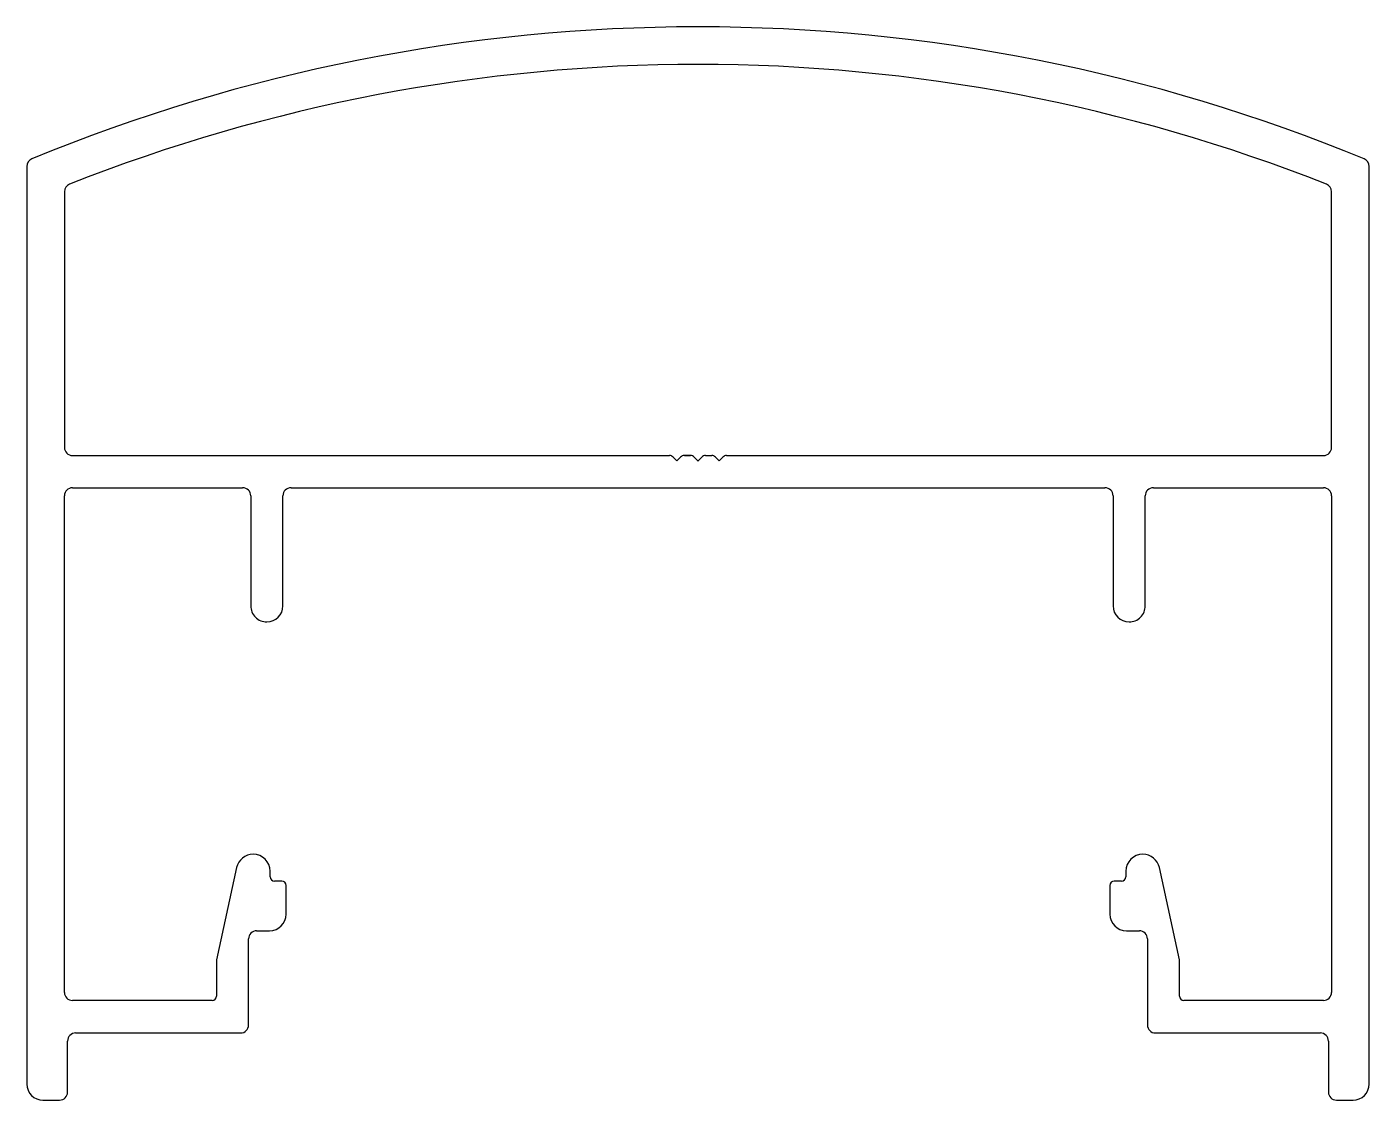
# Model space of a CAD drawing. Header units: inches. Extents: x -29.9 to 33.6, y 1.6 to 52.4.
import ezdxf

# ---------------------------------------------------------------- set-up
doc = ezdxf.new("R2010")
doc.units = ezdxf.units.IN
doc.header["$MEASUREMENT"] = 0
doc.layers.add('1', color=7, linetype='Continuous')
doc.layers.add('5', color=7, linetype='Continuous')

msp = doc.modelspace()

# ---------------------------------------------------------------- linework, layer by layer
at = {"layer": '1', "color": 6, "linetype": 'Continuous'}
for p, q in [((-28.088, 44.59), (-28.088, 32.486)), ((31.856, 32.486), (31.856, 44.59)), ((-27.707, 32.105), (0.531, 32.105)), ((0.531, 32.105), (0.531, 32.105)), ((0.708, 32.032), (0.879, 31.861)), ((0.89, 31.861), (1.061, 32.032)), ((1.238, 32.105), (1.531, 32.105)), ((1.531, 32.105), (1.238, 32.105)), ((1.238, 32.105), (1.531, 32.105)), ((1.531, 32.105), (1.238, 32.105)), ((1.238, 32.105), (1.531, 32.105)), ((1.708, 32.032), (1.879, 31.861)), ((1.89, 31.861), (2.061, 32.032)), ((2.238, 32.105), (2.531, 32.105)), ((2.708, 32.032), (2.879, 31.861)), ((2.89, 31.861), (3.061, 32.032)), ((3.238, 32.105), (31.475, 32.105))]:
    msp.add_line(p, q, dxfattribs=at)
for centre, radius, start, end in [((1.884, -30.157), 80.772, 90, 111.59778), ((1.884, -30.157), 80.772, 68.40222, 90), ((-27.707, 44.59), 0.381, 111.59778, 180), ((31.475, 44.59), 0.381, 360, 68.40222), ((-27.707, 32.486), 0.381, 180, 270), ((31.475, 32.486), 0.381, 270, 360), ((0.531, 31.855), 0.25, 45, 90), ((0.885, 31.866), 0.008, 225, 315), ((1.238, 31.855), 0.25, 90, 135), ((1.531, 31.855), 0.25, 45, 90), ((1.884, 31.866), 0.008, 225, 315), ((2.238, 31.855), 0.25, 90, 135), ((2.531, 31.855), 0.25, 45, 90), ((2.884, 31.866), 0.008, 225, 315), ((3.238, 31.855), 0.25, 90, 135)]:
    msp.add_arc(centre, radius, start, end, dxfattribs=at)
at = {"layer": '5', "color": 4, "linetype": 'Continuous'}
for p, q in [((-29.866, 45.789), (-29.866, 2.361)), ((33.634, 2.361), (33.634, 45.789)), ((-27.707, 30.581), (-19.656, 30.581)), ((-17.369, 30.581), (21.138, 30.581)), ((23.425, 30.581), (31.475, 30.581)), ((-28.088, 13.614), (-28.088, 30.2)), ((-19.275, 30.2), (-19.275, 24.994)), ((-17.75, 24.994), (-17.75, 30.2)), ((21.519, 30.2), (21.519, 24.994)), ((23.044, 24.994), (23.044, 30.2)), ((31.856, 30.2), (31.856, 6.699)), ((-28.088, 12.852), (-28.088, 13.614)), ((-28.088, 6.699), (-28.088, 12.852)), ((-19.943, 12.603), (-20.898, 8.241)), ((-18.359, 12.172), (-18.359, 12.432)), ((22.128, 12.432), (22.128, 12.172)), ((24.666, 8.241), (23.712, 12.603)), ((-17.801, 11.968), (-18.156, 11.968)), ((-17.597, 10.4), (-17.597, 11.765)), ((21.366, 11.765), (21.366, 10.4)), ((21.925, 11.968), (21.569, 11.968)), ((-18.994, 9.612), (-18.385, 9.612)), ((22.154, 9.612), (22.763, 9.612)), ((-19.375, 5.159), (-19.375, 9.231)), ((23.144, 9.231), (23.144, 5.159)), ((-20.899, 8.225), (-20.899, 6.521)), ((24.668, 6.521), (24.668, 8.225)), ((-21.103, 6.318), (-27.707, 6.318)), ((31.475, 6.318), (24.871, 6.318)), ((-27.557, 4.778), (-19.756, 4.778)), ((23.525, 4.778), (31.326, 4.778)), ((-27.938, 1.98), (-27.938, 4.397)), ((31.707, 4.397), (31.707, 1.98)), ((-29.104, 1.599), (-28.319, 1.599)), ((32.088, 1.599), (32.872, 1.599))]:
    msp.add_line(p, q, dxfattribs=at)
for centre, radius, start, end in [((1.884, -30.157), 82.55, 90, 112.44287), ((1.884, -30.157), 82.55, 67.55713, 90), ((-29.485, 45.789), 0.381, 112.44287, 180), ((33.253, 45.789), 0.381, 360, 67.55713), ((-27.707, 30.2), 0.381, 90, 180), ((-19.656, 30.2), 0.381, 359.99686, 90), ((-17.369, 30.2), 0.381, 90, 180), ((21.138, 30.2), 0.381, 360, 90), ((23.425, 30.2), 0.381, 90, 180.00314), ((31.475, 30.2), 0.381, 360, 90), ((-18.512, 24.994), 0.763, 179.99686, 270), ((-18.512, 24.994), 0.763, 270, 0), ((22.281, 24.994), 0.763, 180, 270), ((22.281, 24.994), 0.763, 270, 0.00314), ((-19.16, 12.432), 0.801, 90, 167.65675), ((-19.16, 12.432), 0.801, 360, 90), ((22.929, 12.432), 0.801, 90, 180), ((22.929, 12.432), 0.801, 12.34325, 90), ((-18.156, 12.172), 0.203, 180, 270), ((21.925, 12.172), 0.203, 270, 360), ((-17.801, 11.765), 0.203, 360, 90), ((21.569, 11.765), 0.203, 90, 180), ((-18.385, 10.4), 0.787, 270, 0), ((22.154, 10.4), 0.787, 180, 270), ((-18.994, 9.231), 0.381, 90, 180), ((22.763, 9.231), 0.381, 0, 90), ((-20.823, 8.225), 0.0762, 167.65675, 180), ((24.592, 8.225), 0.0762, 0, 12.34325), ((-27.707, 6.699), 0.381, 180, 270), ((-21.103, 6.521), 0.203, 270, 0), ((24.871, 6.521), 0.203, 180, 270), ((31.475, 6.699), 0.381, 270, 0.0061), ((-19.756, 5.159), 0.381, 270, 360), ((23.525, 5.159), 0.381, 180, 270), ((-27.557, 4.397), 0.381, 90, 180), ((31.326, 4.397), 0.381, 0, 90), ((-29.104, 2.361), 0.762, 180, 270), ((-28.319, 1.98), 0.381, 270, 360), ((32.088, 1.98), 0.381, 180, 270), ((32.872, 2.361), 0.762, 270, 360)]:
    msp.add_arc(centre, radius, start, end, dxfattribs=at)

doc.saveas('drawing.dxf')
